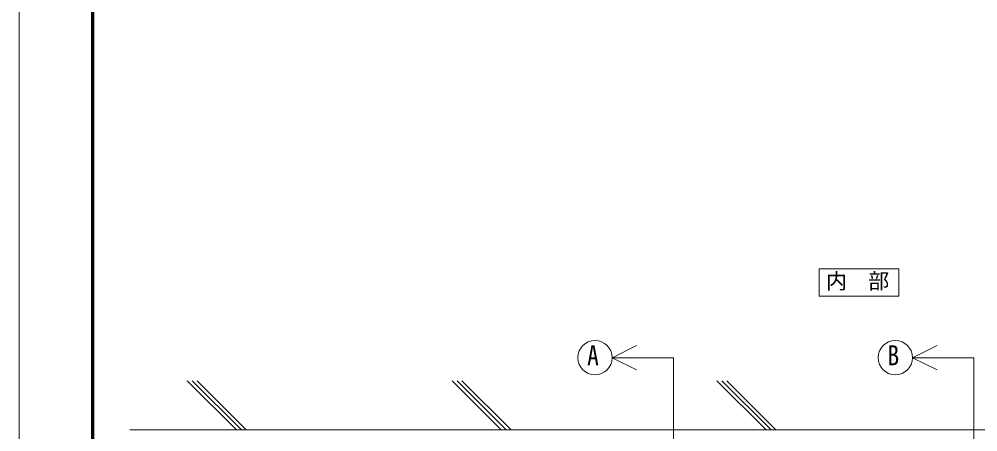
# Model space of a CAD drawing. Units: millimetres, scale not verified. Extents: x -1262 to 1261, y -891 to 891.
# Drawn here: x -1262 to -480, y -336 to 0 of the extents above; entities that cross this region are included whole.
import ezdxf
from ezdxf.enums import TextEntityAlignment as Align

# ---------------------------------------------------------------- set-up
doc = ezdxf.new("R2010")
doc.units = ezdxf.units.MM
doc.header["$LTSCALE"] = 4
for name, color, linetype, lineweight in [('0-4_Defpoints', 7, 'Continuous', 18), ('0-7_CSLAYER3', 7, 'Continuous', 18), ('0-D_2躯体線', 4, 'Continuous', 18), ('0-E_WAKU', 7, 'Continuous', 18)]:
    doc.layers.add(name, color=color, linetype=linetype, lineweight=lineweight)
doc.layers.add('0-8_MOJI', color=7, linetype='Continuous')
doc.styles.add('ＭＳ ゴシック', font='')
doc.styles.get('ＭＳ ゴシック').set_extended_font_data('MS Gothic')

msp = doc.modelspace()

# ---------------------------------------------------------------- linework, layer by layer
at = {"layer": '0-4_Defpoints', "color": 5}
msp.add_line((-1261.585, 890.977), (-1261.585, -891.023), dxfattribs=at)
at = {"layer": '0-7_CSLAYER3', "color": 4}
for p, q in [((-778.182, -275.567), (-758.182, -285.567)), ((-728.182, -275.567), (-728.182, -380.547)), ((-533.282, -275.567), (-513.282, -285.567)), ((-483.282, -275.567), (-483.282, -380.547))]:
    msp.add_line(p, q, dxfattribs=at)
at = {"layer": '0-7_CSLAYER3'}
msp.add_lwpolyline([(-609.324, -225.563), (-544.528, -225.563), (-544.528, -203.297), (-609.324, -203.297)], close=True, dxfattribs=at)
at = {"layer": '0-7_CSLAYER3', "color": 4}
for points in [[(-728.182, -275.567), (-778.182, -275.567), (-758.182, -265.567)], [(-483.282, -275.567), (-533.282, -275.567), (-513.282, -265.567)]]:
    msp.add_lwpolyline(points, dxfattribs=at)
for centre in [(-792.182, -275.567), (-547.282, -275.567)]:
    msp.add_circle(centre, 14, dxfattribs=at)
at = {"layer": '0-D_2躯体線'}
for p, q in [((-1084.412, -334.415), (-1124.512, -294.315)), ((-1080.412, -334.415), (-1120.512, -294.315)), ((-1076.412, -334.415), (-1116.512, -294.315)), ((-868.499, -334.415), (-908.599, -294.315)), ((-864.499, -334.415), (-904.599, -294.315)), ((-860.499, -334.415), (-900.599, -294.315)), ((-652.586, -334.415), (-692.686, -294.315)), ((-648.586, -334.415), (-688.686, -294.315)), ((-644.586, -334.415), (-684.686, -294.315)), ((-68.561, -334.415), (-1171.261, -334.415))]:
    msp.add_line(p, q, dxfattribs=at)
at = {"layer": '0-E_WAKU'}
for p, q in [((-1202.485, 849.877), (-1202.485, -846.923)), ((-1202.035, 849.427), (-1202.035, -846.473)), ((-1201.585, 848.977), (-1201.585, -846.023)), ((-1201.135, 848.527), (-1201.135, -845.573)), ((-1200.685, 848.077), (-1200.685, -845.123))]:
    msp.add_line(p, q, dxfattribs=at)

# ---------------------------------------------------------------- texts
at = {"layer": '0-7_CSLAYER3', "style": 'ＭＳ ゴシック'}
msp.add_text('内\u3000部', height=12.61, dxfattribs=at).set_placement((-603.857, -223.287), align=Align.BOTTOM_LEFT)
at = {"layer": '0-8_MOJI', "style": 'ＭＳ ゴシック', "width": 0.85}
for s, p in [('A', (-798.529, -286.767)), ('B', (-553.629, -286.767))]:
    msp.add_text(s, height=16.42, dxfattribs=at).set_placement(p, align=Align.BOTTOM_LEFT)

doc.saveas('drawing.dxf')
